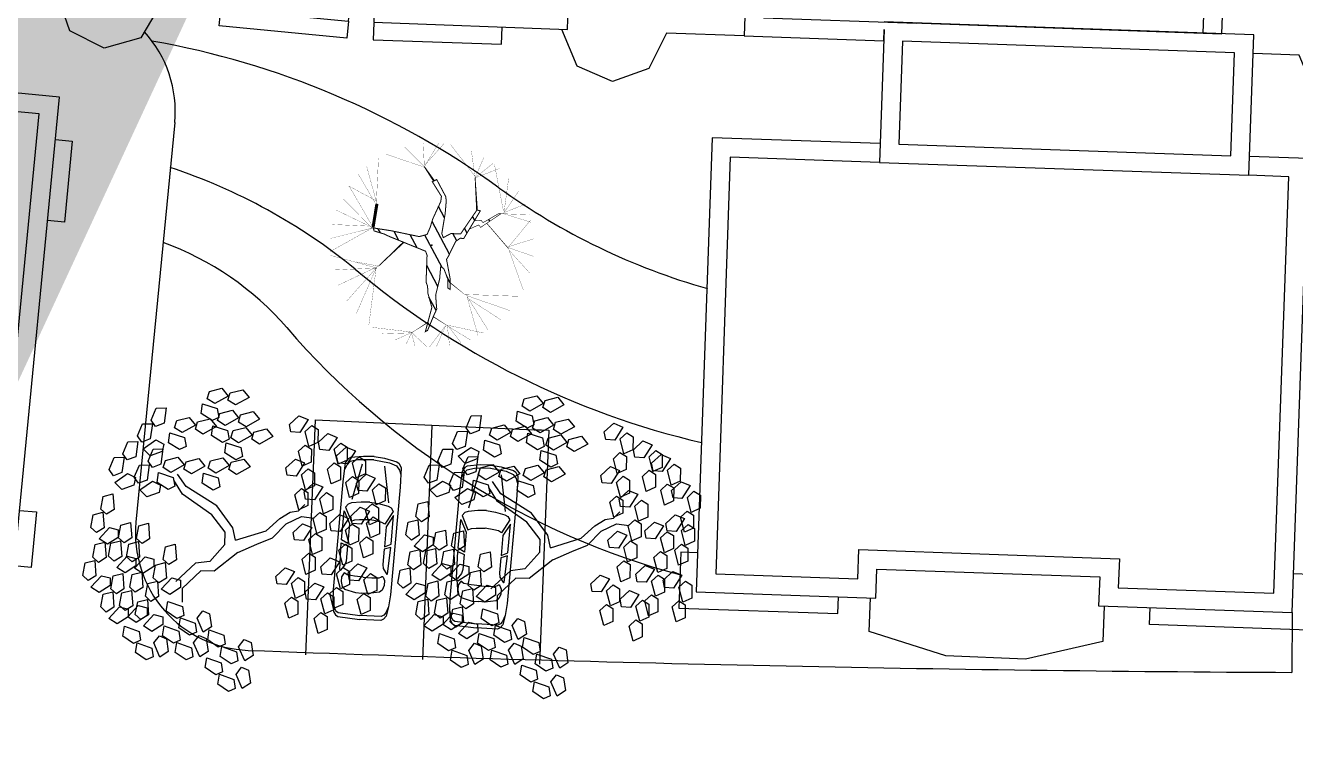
# Model space of a CAD drawing. Extents: x 302512 to 1034855, y -184136 to 410364.
# Drawn here: x 488087 to 515227, y -50571 to -35087 of the extents above; entities that cross this region are included whole.
import ezdxf

# ---------------------------------------------------------------- set-up
doc = ezdxf.new("R2010")
doc.units = 0
doc.header["$MEASUREMENT"] = 0
doc.linetypes.add('ACAD_ISO04W100', pattern=[30.5, 24, -3, 0.5, -3])
for name, color, linetype in [('2D', 3, 'Continuous'), ('TREE2', 84, 'Continuous'), ('WALL', 4, 'Continuous'), ('WZ', 2, 'Continuous'), ('植物1', 241, 'Continuous'), ('环境', 8, 'Continuous'), ('红线', 20, 'Continuous'), ('绿化', 97, 'Continuous'), ('道路线', 161, 'Continuous')]:
    doc.layers.add(name, color=color, linetype=linetype)
doc.styles.add('DIM', font='txt')

# ---------------------------------------------------------------- blocks, each defined once
blk = doc.blocks.new('A$C22384F4A')
at = {"layer": 'WZ'}
for p, q in [((3122, 24599), (2792, 21115)), ((24866, 22502), (3122, 24599)), ((3482, 24162), (3152, 20678)), ((24430, 22142), (3482, 24162)), ((24531, 19021), (24866, 22502)), ((24095, 18661), (24430, 22142)), ((701, 21316), (36, 14422)), ((2792, 21115), (701, 21316)), ((1061, 20879), (472, 14780)), ((3152, 20678), (1061, 20879)), ((26621, 18820), (24531, 19021)), ((25955, 11912), (26621, 18820)), ((26185, 18460), (24095, 18661)), ((25595, 12349), (26185, 18460)), ((3796, 14449), (3939, 15941)), ((3939, 15941), (8498, 15502)), ((4155, 14011), (4299, 15504)), ((4299, 15504), (8062, 15142)), ((8498, 15502), (8355, 14009)), ((8062, 15142), (7918, 13649)), ((472, 14780), (3796, 14449)), ((36, 14422), (4155, 14011)), ((17711, 13108), (17855, 14601)), ((17855, 14601), (22414, 14162)), ((18109, 13069), (18215, 14164)), ((18215, 14164), (21977, 13802)), ((22414, 14162), (22270, 12669)), ((8355, 14009), (11610, 13695)), ((7918, 13649), (10884, 13363)), ((10907, 13602), (10635, 10775)), ((10884, 13363), (10907, 13602)), ((18786, 13004), (10923, 13761)), ((10923, 13761), (18109, 13069)), ((21977, 13802), (21834, 12309)), ((11282, 13325), (11072, 11135)), ((18350, 12644), (11282, 13325)), ((18499, 10018), (18786, 13004)), ((18139, 10455), (18350, 12644)), ((22270, 12669), (25595, 12349)), ((21834, 12309), (25955, 11912)), ((7102, 11516), (6170, 1862)), ((10673, 11173), (7102, 11516)), ((11072, 11135), (18139, 10455)), ((7462, 11079), (6607, 2222)), ((10635, 10775), (7462, 11079)), ((10635, 10775), (18499, 10018)), ((19783, 10296), (18537, 10416)), ((18848, 641), (19783, 10296)), ((18488, 1078), (19347, 9936)), ((19347, 9936), (18499, 10018)), ((9633, 1931), (9692, 2548)), ((9692, 2548), (15236, 2014)), ((6607, 2222), (9633, 1931)), ((9993, 1494), (10052, 2111)), ((10052, 2111), (14796, 1654)), ((15236, 2014), (15171, 1397)), ((6170, 1862), (9993, 1494)), ((14796, 1654), (14731, 1038)), ((15171, 1397), (18488, 1078)), ((14731, 1038), (18848, 641))]:
    blk.add_line(p, q, dxfattribs=at)
for points in [[(9219, 24011), (9337, 25238), (11516, 25504), (12973, 25531), (14181, 25463), (15906, 25201), (17419, 24825), (18893, 24318), (18775, 23090)], [(5606, 24359), (5640, 24718), (2803, 24991), (2650, 23399), (3008, 23364)], [(7099, 24216), (7133, 24574), (8567, 24436), (8532, 24078)], [(20895, 22888), (20929, 23246), (19496, 23384), (19462, 23026)], [(22388, 22743), (22423, 23102), (25259, 22829), (25106, 21236), (24748, 21271)], [(35, 14408), (0, 14050), (2727, 13787), (2762, 14145)], [(7918, 13649), (6264, 13808), (5843, 13079), (5050, 12848), (4315, 13221), (4036, 14023)], [(21952, 12292), (21517, 11557), (20737, 11337), (20003, 11712), (19726, 12512), (18748, 12606)], [(25955, 11912), (25920, 11554), (23193, 11816), (23227, 12175)], [(19696, 9390), (20054, 9356), (19888, 7624), (19529, 7658)], [(6250, 2691), (5889, 2726), (5774, 1539), (9159, 1213), (9193, 1571)], [(14850, 1026), (14778, 274), (13099, 0), (11407, 174), (9805, 793), (9876, 1506)], [(18928, 1470), (19290, 1436), (19176, 248), (15791, 574), (15826, 932)]]:
    blk.add_lwpolyline(points, dxfattribs=at)
blk = doc.blocks.new('A$C2FB4403F')
at = {"layer": 'WZ'}
for p, q in [((2472, 23944), (2355, 20446)), ((24304, 23178), (2472, 23944)), ((2858, 23530), (2742, 20032)), ((23890, 22793), (2858, 23530)), ((24182, 19684), (24304, 23178)), ((23768, 19298), (23890, 22793)), ((256, 20519), (13, 13597)), ((2355, 20446), (256, 20519)), ((642, 20105), (427, 13982)), ((2742, 20032), (642, 20105)), ((26281, 19610), (24182, 19684)), ((26037, 12675), (26281, 19610)), ((25867, 19225), (23768, 19298)), ((25651, 13088), (25867, 19225)), ((3764, 13854), (3817, 15352)), ((3817, 15352), (8394, 15192)), ((4150, 13439), (4202, 14938)), ((4202, 14938), (7980, 14806)), ((8394, 15192), (8341, 13693)), ((7980, 14806), (7928, 13307)), ((17736, 13365), (17788, 14864)), ((17788, 14864), (22365, 14704)), ((22365, 14704), (22313, 13205)), ((18135, 13351), (18174, 14450)), ((18174, 14450), (21952, 14318)), ((21952, 14318), (21899, 12819)), ((427, 13982), (3764, 13854)), ((13, 13597), (4150, 13439)), ((8341, 13693), (11610, 13579)), ((18815, 13327), (10920, 13603)), ((10920, 13603), (18135, 13351)), ((7928, 13307), (10906, 13203)), ((10914, 13443), (10815, 10605)), ((10906, 13203), (10914, 13443)), ((18710, 10329), (18815, 13327)), ((11306, 13189), (11229, 10990)), ((18401, 12941), (11306, 13189)), ((22313, 13205), (25651, 13088)), ((18325, 10743), (18401, 12941)), ((21899, 12819), (26037, 12675)), ((7243, 11128), (6903, 1436)), ((10829, 11004), (7243, 11128)), ((11229, 10990), (18325, 10743)), ((7629, 10715), (7317, 1821)), ((10815, 10605), (7629, 10715)), ((10815, 10605), (18710, 10329)), ((19976, 10685), (18724, 10729)), ((19632, 991), (19976, 10685)), ((19562, 10299), (18710, 10329)), ((19246, 1405), (19562, 10299)), ((6569, 2281), (6527, 1089)), ((6932, 2268), (6569, 2281)), ((10355, 1715), (10377, 2335)), ((10377, 2335), (15943, 2141)), ((10741, 1302), (10762, 1921)), ((10762, 1921), (15525, 1755)), ((15943, 2141), (15915, 1521)), ((7317, 1821), (10355, 1715)), ((15525, 1755), (15498, 1135)), ((19661, 1823), (20024, 1811)), ((20024, 1811), (19983, 619)), ((6903, 1436), (10741, 1302)), ((15915, 1521), (19246, 1405)), ((6527, 1089), (9925, 970)), ((9925, 970), (9938, 1330)), ((10596, 590), (10623, 1306)), ((15498, 1135), (19632, 991)), ((15618, 1131), (15591, 376)), ((16585, 737), (16597, 1097)), ((12233, 71), (10596, 590)), ((19983, 619), (16585, 737)), ((15591, 376), (13933, 0)), ((13933, 0), (12233, 71))]:
    blk.add_line(p, q, dxfattribs=at)
for points in [[(8594, 23729), (8637, 24961), (10796, 25360), (12248, 25476), (13458, 25482), (15195, 25325), (16729, 25042), (18231, 24626), (18188, 23393)], [(4966, 23857), (4978, 24217), (2130, 24316), (2074, 22717), (2434, 22705)], [(6465, 23805), (6477, 24164), (7917, 24114), (7904, 23754)], [(20316, 23321), (20329, 23681), (18890, 23731), (18877, 23371)], [(21816, 23268), (21828, 23628), (24676, 23529), (24621, 21930), (24261, 21942)], [(13, 13583), (0, 13224), (2738, 13128), (2751, 13488)], [(7928, 13307), (6267, 13365), (5891, 12612), (5114, 12332), (4358, 12660), (4030, 13444)], [(22019, 12809), (21629, 12049), (20864, 11782), (20109, 12112), (19783, 12893), (18801, 12927)], [(26037, 12675), (26024, 12315), (23286, 12411), (23298, 12770)], [(19944, 9776), (20304, 9763), (20243, 8024), (19883, 8037)]]:
    blk.add_lwpolyline(points, dxfattribs=at)
blk = doc.blocks.new('罗汉松01')
h = blk.add_hatch()
h.set_pattern_fill('ANSI31,_O', color=256, scale=500)
h.set_pattern_definition([(45, (78415.68, 236735.855), (-44.194174, 44.194174), [])])
h.paths.add_polyline_path([(802.6, 522.2), (862, 534.9), (883.2, 543.4), (951.2, 611.1), (934.2, 628.1), (879, 564.6), (853.5, 560.3), (760.1, 573), (717.7, 573), (679.5, 577.3), (658.2, 611.1), (645.5, 750.9), (632.8, 839.8), (620, 831.3), (620, 780.5), (615.8, 750.9), (598.8, 560.3), (581.8, 547.6), (454.5, 513.7), (437.5, 501), (403.5, 488.3), (344.1, 450.2), (221, 446), (229.4, 437.5), (314.4, 429), (344.1, 424.8), (352.6, 429), (407.8, 450.2), (488.4, 454.5), (547.8, 467.2), (543.6, 450.2), (501.1, 416.3), (458.7, 403.6), (454.5, 390.9), (501.1, 403.6), (590.3, 450.2), (607.3, 446), (687.9, 433.3), (709.2, 416.3), (713.4, 399.4), (866.3, 361.3), (866.3, 378.2), (730.4, 420.6), (717.7, 467.2), (687.9, 496.8), (704.9, 509.5)])
h = blk.add_hatch()
h.set_pattern_fill('ANSI31', color=256, scale=5000, style=0)
h.set_pattern_definition([(45, (78415.7, 236735.86), (-441.9417, 441.9417), [])])
h.paths.add_polyline_path([(620, 831.3), (620, 780.5), (615.8, 750.9), (598.8, 560.3), (581.8, 547.6), (454.5, 513.7), (437.5, 501), (403.5, 488.3), (344.1, 450.2), (221, 446), (229.4, 437.5), (314.4, 429), (344.1, 424.8), (352.6, 429), (407.8, 450.2), (488.4, 454.5), (547.8, 467.2), (543.6, 450.2), (501.1, 416.3), (458.7, 403.6), (454.5, 390.9), (501.1, 403.6), (590.3, 450.2), (607.3, 446), (687.9, 433.3), (709.2, 416.3), (713.4, 399.4), (866.3, 361.3), (866.3, 378.2), (730.4, 420.6), (717.7, 467.2), (687.9, 496.8), (704.9, 509.5), (802.6, 522.2), (862, 534.9), (883.2, 543.4), (951.2, 611.1), (934.2, 628.1), (879, 564.6), (853.5, 560.3), (760.1, 573), (717.7, 573), (679.5, 577.3), (658.2, 611.1), (645.5, 750.9), (632.8, 839.8)])
edge = h.paths.add_edge_path()
edge.add_line((765.4, 386.4), (798.3, 348.6))
edge.add_line((798.3, 348.6), (789.8, 335.9))
edge.add_line((789.8, 335.9), (883.2, 259.7))
edge.add_line((883.2, 259.7), (879, 272.4))
edge.add_line((879, 272.4), (815.3, 331.6))
edge.add_line((815.3, 331.6), (823.8, 344.3))
edge.add_line((823.8, 344.3), (811.3, 375))
for points in [[(450.2, 763.6, 1, 1, 0), (442.6, 1000.1, 1, 1, 0)], [(630.4, 844.9, 1, 1, 0), (460.5, 1007.3, 1, 1, 0)], [(630.5, 844.6, 1, 1, 0), (521.6, 1026, 1, 1, 0)], [(634.3, 865.8, 1, 1, 0), (590.1, 1037.2, 1, 1, 0)], [(625.3, 830.3, 1, 1, 0), (795.6, 1013.6, 1, 1, 0)], [(629.5, 843.3, 1, 1, 0), (731.2, 1030.5, 1, 1, 0)], [(632.8, 839.8, 1, 1, 0), (663.4, 1038.7, 1, 1, 0)], [(764.5, 864.9, 1, 1, 0), (794.3, 1014.1, 1, 1, 0)], [(450.2, 763.6, 1, 1, 0), (377.9, 967.1, 1, 1, 0)], [(751.6, 856.8, 1, 1, 0), (911, 957.7, 1, 1, 0)], [(754.1, 868.1, 1, 1, 0), (862.9, 985.5, 1, 1, 0)], [(461.5, 759.7, 1, 1, 0), (314.2, 921.3, 1, 1, 0)], [(607.6, 677.2, 8, 4, 0), (461.5, 759.7, 1, 1, 0), (448.9, 871.1, 1, 1, 0)], [(761.9, 862.4, 1, 1, 0), (967.2, 914.9, 1, 1, 0)], [(991, 687, 1, 1, 0), (997.5, 885.9, 1, 1, 0)], [(449.6, 767.7, 1, 1, 0), (252.4, 858.9, 1, 1, 0)], [(635.5, 841.3, 15, 15, 0), (751.6, 856.8, 15, 15, 0)], [(448.6, 768.2, 1, 1, 0), (171.1, 720.8, 1, 1, 0)], [(448.6, 768.2, 1, 1, 0), (207.8, 796, 1, 1, 0)], [(993.6, 687.4, 1, 1, 0), (1058, 809.1, 1, 1, 0)], [(200, 505.6, 1, 1, 0), (164.6, 703.4, 1, 1, 0)], [(940.6, 621.7, 10, 5, 0), (993.6, 687.4, 1, 1, 0), (1123.7, 654.1, 1, 1, 0)], [(993.6, 687.4, 1, 1, 0), (1100.9, 725.9, 1, 1, 0)], [(1002.3, 687.2, 1, 1, 0), (1129, 628.8, 1, 1, 0)], [(196.6, 506.5, 1, 1, 0), (148.7, 647, 1, 1, 0)], [(198.8, 506.6, 1, 1, 0), (138.4, 576.9, 1, 1, 0)], [(1019, 432.8, 1, 1, 0), (1133.9, 594.7, 1, 1, 0)], [(195.5, 509.5, 1, 1, 0), (137.5, 518, 1, 1, 0)], [(195.5, 509.5, 1, 1, 0), (141.1, 475.2, 1, 1, 0)], [(197.2, 508.6, 1, 1, 0), (152.2, 417.2, 1, 1, 0)], [(267.9, 447.6, 4, 1, 0), (195.5, 509.5, 1, 1, 0)], [(866.3, 378.2, 8, 4, 0), (1014.8, 433.3, 1, 1, 0), (1107.4, 370, 1, 1, 0)], [(1014.8, 433.3, 1, 1, 0), (1134.4, 488.7, 1, 1, 0)], [(280.1, 359.2, 1, 1, 0), (155.6, 404.4, 1, 1, 0)], [(302.6, 430.2, 4, 1, 0), (276.1, 335.9, 1, 1, 0)], [(486.1, 399.5, 4, 1, 0), (450.2, 310.5, 1, 1, 0)], [(765.4, 386.4, 3, 3, 0), (798.3, 348.6, 3, 3, 0), (789.8, 335.9, 3, 3, 0), (883.2, 259.7, 3, 3, 0), (879, 272.4, 3, 3, 0), (815.3, 331.6, 3, 3, 0), (823.8, 344.3, 3, 3, 0), (811.3, 375, 3, 3, 0)], [(1014.5, 432.3, 1, 1, 0), (1092.4, 333, 1, 1, 0)], [(1014.8, 433.3, 1, 1, 0), (1122.8, 421.3, 1, 1, 0)], [(280.8, 359.1, 1, 1, 0), (165.6, 372.7, 1, 1, 0)], [(280.5, 351.6, 1, 1, 0), (191.4, 312.7, 1, 1, 0)], [(278.3, 343.7, 1, 1, 0), (221, 263.9, 1, 1, 0)], [(276.1, 335.9, 1, 1, 0), (246.4, 221.5, 1, 1, 0)], [(282.6, 358.8, 1, 1, 0), (298.3, 171.7, 1, 1, 0)], [(452, 314.9, 1, 1, 0), (522.5, 52.7, 1, 1, 0)], [(817.6, 313.2, 3, 3, 0), (730.4, 175, 1, 1, 0), (556.7, 45.9, 1, 1, 0)], [(899.7, 252.8, 1, 1, 0), (1104.2, 361.2, 1, 1, 0)], [(454.3, 306.2, 1, 1, 0), (276.9, 192.6, 1, 1, 0)], [(446.5, 301.2, 1, 1, 0), (318.7, 153.9, 1, 1, 0)], [(436.7, 289.9, 1, 1, 0), (385, 107.6, 1, 1, 0)], [(449.4, 303, 1, 1, 0), (441.3, 79.3, 1, 1, 0)], [(883.2, 259.7, 1, 1, 0), (918.6, 126.3, 1, 1, 0)], [(884, 258, 1, 1, 0), (962.4, 159.8, 1, 1, 0)], [(886.7, 246.7, 1, 1, 0), (1061.4, 275.1, 1, 1, 0)], [(886.7, 246.7, 1, 1, 0), (885.9, 105.8, 1, 1, 0)], [(897.2, 245.9, 1, 1, 0), (1013, 209.9, 1, 1, 0)], [(721.3, 166.9, 1, 1, 0), (645.6, 39.5, 1, 1, 0)], [(734.7, 181.8, 1, 1, 0), (729.6, 48.1, 1, 1, 0)], [(735.4, 182.9, 1, 1, 0), (811.9, 71, 1, 1, 0)], [(741.2, 175.6, 1, 1, 0), (895.8, 111.7, 1, 1, 0)]]:
    blk.add_lwpolyline(points, format="xyseb")
blk.add_lwpolyline([(620, 831.3, 5, 5, 0), (620, 780.5, 5, 5, 0), (615.8, 750.9, 5, 5, 0), (598.8, 560.3, 5, 5, 0), (581.8, 547.6, 5, 5, 0), (454.5, 513.7, 5, 5, 0), (437.5, 501, 5, 5, 0), (403.5, 488.3, 5, 5, 0), (344.1, 450.2, 5, 5, 0), (221, 446, 5, 5, 0), (229.4, 437.5, 5, 5, 0), (314.4, 429, 5, 5, 0), (344.1, 424.8, 5, 5, 0), (352.6, 429, 5, 5, 0), (407.8, 450.2, 5, 5, 0), (488.4, 454.5, 5, 5, 0), (547.8, 467.2, 5, 5, 0), (543.6, 450.2, 5, 5, 0), (501.1, 416.3, 5, 5, 0), (458.7, 403.6, 5, 5, 0), (454.5, 390.9, 5, 5, 0), (501.1, 403.6, 5, 5, 0), (590.3, 450.2, 5, 5, 0), (607.3, 446, 5, 5, 0), (687.9, 433.3, 5, 5, 0), (709.2, 416.3, 5, 5, 0), (713.4, 399.4, 5, 5, 0), (866.3, 361.3, 5, 5, 0), (866.3, 378.2, 5, 5, 0), (730.4, 420.6, 5, 5, 0), (717.7, 467.2, 5, 5, 0), (687.9, 496.8, 5, 5, 0), (704.9, 509.5, 5, 5, 0), (802.6, 522.2, 5, 5, 0), (862, 534.9, 5, 5, 0), (883.2, 543.4, 5, 5, 0), (951.2, 611.1, 5, 5, 0), (934.2, 628.1, 5, 5, 0), (879, 564.6, 5, 5, 0), (853.5, 560.3, 5, 5, 0), (760.1, 573, 5, 5, 0), (717.7, 573, 5, 5, 0), (679.5, 577.3, 5, 5, 0), (658.2, 611.1, 5, 5, 0), (645.5, 750.9, 5, 5, 0), (632.8, 839.8, 5, 5, 0)], format="xyseb", close=True)
blk.add_point((637, 539.4))
blk = doc.blocks.new('_F6HAF')
at = {"layer": '植物1', "xscale": 1.36, "yscale": 1.36, "zscale": 1.36}
blk.add_blockref('罗汉松01', (-863.1, -722.8), dxfattribs=at)
at = {"flags": 9}
for tag in ['XSIZE', 'YSIZE']:
    blk.add_attdef(tag, (0, 0), '', height=0.5, dxfattribs=at)
blk = doc.blocks.new('M_F18')
for p, q in [((59, 1699), (179, 1703)), ((179, 1703), (155, 1517)), ((-1054, 1505), (-932, 1605)), ((-824, 1552), (-933, 1400)), ((-932, 1605), (-824, 1552)), ((-817, 1597), (-695, 1697)), ((-805, 1506), (-817, 1597)), ((-586, 1644), (-696, 1492)), ((-695, 1697), (-586, 1644)), ((-2, 1553), (59, 1699)), ((52, 1478), (-2, 1553)), ((208, 1557), (250, 1658)), ((327, 1412), (208, 1557)), ((250, 1658), (341, 1647)), ((341, 1647), (406, 1503)), ((410, 1506), (470, 1652)), ((470, 1652), (591, 1656)), ((591, 1656), (566, 1470)), ((620, 1510), (662, 1612)), ((662, 1612), (753, 1600)), ((681, 1450), (742, 1595)), ((742, 1595), (863, 1600)), ((753, 1600), (818, 1456)), ((863, 1600), (838, 1414)), ((891, 1454), (933, 1555)), ((933, 1555), (1024, 1544)), ((-1042, 1414), (-1054, 1505)), ((-933, 1400), (-1042, 1414)), ((-827, 1317), (-704, 1418)), ((-696, 1492), (-805, 1506)), ((-704, 1418), (-596, 1365)), ((-589, 1409), (-467, 1509)), ((-577, 1318), (-589, 1409)), ((-358, 1456), (-468, 1304)), ((-467, 1509), (-358, 1456)), ((155, 1517), (52, 1478)), ((236, 1304), (277, 1406)), ((277, 1406), (369, 1394)), ((406, 1503), (327, 1412)), ((369, 1394), (434, 1250)), ((464, 1432), (410, 1506)), ((566, 1470), (464, 1432)), ((739, 1365), (620, 1510)), ((735, 1375), (681, 1450)), ((838, 1414), (735, 1375)), ((818, 1456), (739, 1365)), ((1010, 1309), (891, 1454)), ((1090, 1400), (1010, 1309)), ((1024, 1544), (1090, 1400)), ((1041, 1252), (1101, 1398)), ((1101, 1398), (1222, 1403)), ((1222, 1403), (1197, 1217)), ((-1067, 1335), (-881, 1359)), ((-1032, 1219), (-1067, 1335)), ((-881, 1359), (-817, 1269)), ((-817, 1269), (-875, 1198)), ((-814, 1226), (-827, 1317)), ((-596, 1365), (-705, 1212)), ((-590, 1196), (-468, 1296)), ((-468, 1304), (-577, 1318)), ((-359, 1243), (-469, 1090)), ((-468, 1296), (-359, 1243)), ((-353, 1287), (-231, 1387)), ((-340, 1196), (-353, 1287)), ((-122, 1334), (-232, 1182)), ((-231, 1387), (-122, 1334)), ((355, 1159), (236, 1304)), ((434, 1250), (355, 1159)), ((647, 1257), (689, 1359)), ((767, 1112), (647, 1257)), ((689, 1359), (780, 1347)), ((780, 1347), (846, 1204)), ((919, 1201), (961, 1302)), ((961, 1302), (1052, 1291)), ((1095, 1178), (1041, 1252)), ((1052, 1291), (1117, 1147)), ((1251, 1257), (1292, 1358)), ((1370, 1111), (1251, 1257)), ((1292, 1358), (1384, 1347)), ((1384, 1347), (1449, 1203)), ((-1554, 1048), (-1446, 1103)), ((-1446, 1103), (-1391, 923)), ((-1265, 1017), (-1143, 1117)), ((-1143, 1117), (-1034, 1064)), ((-875, 1198), (-1032, 1219)), ((-1027, 1109), (-905, 1209)), ((-1015, 1018), (-1027, 1109)), ((-797, 1156), (-906, 1004)), ((-905, 1209), (-797, 1156)), ((-839, 1147), (-653, 1171)), ((-804, 1031), (-839, 1147)), ((-705, 1212), (-814, 1226)), ((-653, 1171), (-589, 1082)), ((-578, 1105), (-590, 1196)), ((-469, 1090), (-578, 1105)), ((-232, 1182), (-340, 1196)), ((182, 1055), (243, 1201)), ((243, 1201), (363, 1206)), ((363, 1206), (339, 1019)), ((392, 1059), (434, 1161)), ((434, 1161), (525, 1149)), ((525, 1149), (590, 1006)), ((846, 1204), (767, 1112)), ((1038, 1056), (919, 1201)), ((1117, 1147), (1038, 1056)), ((1197, 1217), (1095, 1178)), ((1278, 1004), (1320, 1105)), ((1320, 1105), (1411, 1094)), ((1449, 1203), (1370, 1111)), ((1411, 1094), (1477, 950)), ((-1548, 890), (-1554, 1048)), ((-1252, 926), (-1265, 1017)), ((-1034, 1064), (-1144, 912)), ((-906, 1004), (-1015, 1018)), ((-647, 1010), (-804, 1031)), ((-589, 1082), (-647, 1010)), ((-603, 1025), (-417, 1049)), ((-567, 909), (-603, 1025)), ((-449, 837), (-327, 937)), ((-417, 1049), (-353, 960)), ((-353, 960), (-411, 888)), ((-327, 937), (-218, 884)), ((236, 981), (182, 1055)), ((339, 1019), (236, 981)), ((511, 914), (392, 1059)), ((506, 886), (567, 1032)), ((590, 1006), (511, 914)), ((567, 1032), (688, 1037)), ((688, 1037), (663, 851)), ((716, 890), (758, 992)), ((758, 992), (849, 981)), ((849, 981), (914, 837)), ((1146, 858), (1206, 1004)), ((1206, 1004), (1327, 1008)), ((1397, 859), (1278, 1004)), ((1327, 1008), (1303, 822)), ((1356, 862), (1398, 964)), ((1477, 950), (1397, 859)), ((1398, 964), (1489, 952)), ((1489, 952), (1554, 809)), ((-1625, 804), (-1517, 858)), ((-1619, 646), (-1625, 804)), ((-1468, 845), (-1548, 890)), ((-1517, 858), (-1462, 679)), ((-1391, 923), (-1468, 845)), ((-1278, 847), (-1091, 871)), ((-1242, 731), (-1278, 847)), ((-1144, 912), (-1252, 926)), ((-1091, 871), (-1027, 781)), ((-1027, 781), (-1086, 710)), ((-686, 745), (-564, 845)), ((-411, 888), (-567, 909)), ((-456, 792), (-565, 639)), ((-564, 845), (-456, 792)), ((-437, 746), (-449, 837)), ((-218, 884), (-328, 731)), ((420, 806), (461, 908)), ((539, 661), (420, 806)), ((461, 908), (553, 897)), ((560, 812), (506, 886)), ((553, 897), (618, 753)), ((663, 851), (560, 812)), ((835, 745), (716, 890)), ((914, 837), (835, 745)), ((953, 670), (1014, 816)), ((1014, 816), (1134, 821)), ((1134, 821), (1110, 635)), ((1200, 784), (1146, 858)), ((1163, 675), (1205, 776)), ((1303, 822), (1200, 784)), ((1205, 776), (1296, 765)), ((1475, 717), (1356, 862)), ((1554, 809), (1475, 717)), ((-1539, 601), (-1619, 646)), ((-1462, 679), (-1539, 601)), ((-1491, 533), (-1397, 695)), ((-1397, 695), (-1287, 692)), ((-1379, 579), (-1271, 633)), ((-1287, 692), (-1266, 603)), ((-1271, 633), (-1216, 454)), ((-1086, 710), (-1242, 731)), ((-1186, 520), (-1064, 620)), ((-1064, 620), (-955, 567)), ((-949, 611), (-826, 711)), ((-718, 658), (-827, 506)), ((-826, 711), (-718, 658)), ((-674, 654), (-686, 745)), ((-565, 639), (-674, 654)), ((-328, 731), (-437, 746)), ((456, 591), (543, 648)), ((618, 753), (539, 661)), ((543, 648), (578, 751)), ((605, 601), (754, 648)), ((744, 638), (786, 739)), ((863, 492), (744, 638)), ((786, 739), (877, 728)), ((877, 728), (942, 584)), ((1007, 596), (953, 670)), ((1110, 635), (1007, 596)), ((1282, 529), (1163, 675)), ((1361, 621), (1282, 529)), ((1296, 765), (1361, 621)), ((1383, 609), (1425, 711)), ((1425, 711), (1516, 699)), ((1516, 699), (1582, 556)), ((-1694, 532), (-1586, 586)), ((-1689, 374), (-1694, 532)), ((-1586, 586), (-1531, 407)), ((-1377, 491), (-1491, 533)), ((-1373, 421), (-1379, 579)), ((-1266, 603), (-1377, 491)), ((-1174, 429), (-1186, 520)), ((-955, 567), (-1065, 414)), ((-936, 520), (-949, 611)), ((-827, 506), (-936, 520)), ((-699, 574), (-513, 598)), ((-664, 459), (-699, 574)), ((-513, 598), (-449, 509)), ((-449, 509), (-507, 438)), ((289, 263), (377, 469)), ((377, 469), (456, 591)), ((473, 441), (605, 601)), ((594, 379), (654, 525)), ((654, 525), (775, 530)), ((775, 530), (750, 344)), ((804, 383), (846, 485)), ((846, 485), (937, 474)), ((942, 584), (863, 492)), ((937, 474), (1002, 330)), ((1191, 422), (1232, 523)), ((1232, 523), (1324, 512)), ((1324, 512), (1389, 368)), ((1503, 464), (1383, 609)), ((1582, 556), (1503, 464)), ((-1765, 287), (-1657, 342)), ((-1609, 329), (-1689, 374)), ((-1657, 342), (-1602, 162)), ((-1531, 407), (-1609, 329)), ((-1449, 334), (-1342, 389)), ((-1444, 176), (-1449, 334)), ((-1293, 376), (-1373, 421)), ((-1342, 389), (-1286, 209)), ((-1216, 454), (-1293, 376)), ((-1199, 349), (-1012, 373)), ((-1163, 234), (-1199, 349)), ((-1065, 414), (-1174, 429)), ((-1012, 373), (-949, 284)), ((-824, 235), (-990, 347)), ((-824, 338), (-981, 432)), ((-386, 282), (-824, 338)), ((-507, 438), (-664, 459)), ((394, 216), (473, 441)), ((648, 305), (594, 379)), ((750, 344), (648, 305)), ((923, 238), (804, 383)), ((1002, 330), (923, 238)), ((1310, 277), (1191, 422)), ((1389, 368), (1310, 277)), ((1409, 220), (1469, 366)), ((1469, 366), (1590, 370)), ((1590, 370), (1565, 184)), ((1619, 224), (1660, 325)), ((1660, 325), (1752, 314)), ((1752, 314), (1817, 170)), ((-1759, 129), (-1765, 287)), ((-1602, 162), (-1679, 84)), ((-1631, 16), (-1537, 179)), ((-1537, 179), (-1428, 176)), ((-1364, 131), (-1444, 176)), ((-1428, 176), (-1406, 86)), ((-1286, 209), (-1364, 131)), ((-1316, 63), (-1222, 226)), ((-1222, 226), (-1112, 223)), ((-1007, 213), (-1163, 234)), ((-1112, 223), (-1091, 133)), ((-949, 284), (-1007, 213)), ((-394, 159), (-824, 235)), ((-158, 37), (-394, 159)), ((-96, 122), (-386, 282)), ((0, 0), (289, 263)), ((254, 66), (394, 216)), ((831, 131), (873, 232)), ((873, 232), (964, 221)), ((964, 221), (1030, 77)), ((1076, 145), (1136, 291)), ((1136, 291), (1257, 295)), ((1257, 295), (1232, 109)), ((1286, 149), (1327, 250)), ((1327, 250), (1419, 239)), ((1463, 145), (1409, 220)), ((1419, 239), (1484, 95)), ((1565, 184), (1463, 145)), ((1738, 79), (1619, 224)), ((1817, 170), (1738, 79)), ((-1679, 84), (-1759, 129)), ((-1517, -25), (-1631, 16)), ((-1406, 86), (-1517, -25)), ((-1202, 21), (-1316, 63)), ((-1091, 133), (-1202, 21)), ((-96, -103), (-158, 37)), ((0, 0), (-96, 122)), ((88, -122), (254, 66)), ((951, -15), (831, 131)), ((1030, 77), (951, -15)), ((1130, 70), (1076, 145)), ((1232, 109), (1130, 70)), ((1405, 4), (1286, 149)), ((1484, 95), (1405, 4)), ((1646, -29), (1688, 72)), ((1688, 72), (1779, 61)), ((1779, 61), (1845, -83)), ((-1686, -196), (-1592, -120)), ((-1592, -120), (-1500, -284)), ((-96, -103), (-175, -366)), ((88, -122), (-79, -451)), ((629, -193), (689, -48)), ((689, -48), (810, -43)), ((810, -43), (785, -229)), ((839, -189), (881, -88)), ((881, -88), (972, -99)), ((972, -99), (1037, -243)), ((1032, -212), (1092, -66)), ((1092, -66), (1213, -62)), ((1213, -62), (1188, -248)), ((1242, -208), (1284, -106)), ((1284, -106), (1375, -118)), ((1313, -104), (1355, -3)), ((1432, -249), (1313, -104)), ((1355, -3), (1446, -14)), ((1375, -118), (1440, -262)), ((1446, -14), (1512, -158)), ((1765, -174), (1646, -29)), ((1845, -83), (1765, -174)), ((-1647, -349), (-1686, -196)), ((-1500, -284), (-1559, -377)), ((-1143, -337), (-1049, -261)), ((-1049, -261), (-957, -425)), ((683, -268), (629, -193)), ((785, -229), (683, -268)), ((958, -334), (839, -189)), ((1037, -243), (958, -334)), ((1086, -287), (1032, -212)), ((1188, -248), (1086, -287)), ((1361, -353), (1242, -208)), ((1440, -262), (1361, -353)), ((1512, -158), (1432, -249)), ((-1703, -450), (-1609, -374)), ((-1664, -603), (-1703, -450)), ((-1559, -377), (-1647, -349)), ((-1609, -374), (-1517, -538)), ((-1344, -422), (-1250, -345)), ((-1305, -575), (-1344, -422)), ((-1250, -345), (-1158, -509)), ((-1104, -490), (-1143, -337)), ((-957, -425), (-1016, -517)), ((-740, -431), (-646, -355)), ((-701, -584), (-740, -431)), ((-646, -355), (-554, -519)), ((-324, -460), (-447, -761)), ((-175, -366), (-324, -460)), ((-79, -451), (-228, -516)), ((866, -442), (908, -341)), ((986, -587), (866, -442)), ((908, -341), (999, -352)), ((999, -352), (1065, -496)), ((1269, -461), (1311, -359)), ((1389, -606), (1269, -461)), ((1311, -359), (1402, -371)), ((1402, -371), (1468, -515)), ((-1576, -631), (-1664, -603)), ((-1517, -538), (-1576, -631)), ((-1515, -687), (-1458, -508)), ((-1458, -508), (-1350, -488)), ((-1310, -571), (-1395, -704)), ((-1361, -675), (-1267, -599)), ((-1350, -488), (-1310, -571)), ((-1217, -602), (-1305, -575)), ((-1267, -599), (-1175, -763)), ((-1158, -509), (-1217, -602)), ((-1160, -591), (-1066, -515)), ((-1121, -744), (-1160, -591)), ((-1016, -517), (-1104, -490)), ((-1066, -515), (-974, -679)), ((-757, -685), (-663, -609)), ((-613, -611), (-701, -584)), ((-663, -609), (-571, -773)), ((-554, -519), (-613, -611)), ((-228, -516), (-342, -807)), ((1065, -496), (986, -587)), ((1468, -515), (1389, -606)), ((-1528, -769), (-1434, -693)), ((-1489, -922), (-1528, -769)), ((-1395, -704), (-1515, -687)), ((-1434, -693), (-1342, -857)), ((-1322, -828), (-1361, -675)), ((-1175, -763), (-1235, -856)), ((-1173, -912), (-1116, -733)), ((-1033, -771), (-1121, -744)), ((-1116, -733), (-1008, -713)), ((-974, -679), (-1033, -771)), ((-1008, -713), (-968, -796)), ((-972, -828), (-915, -649)), ((-915, -649), (-807, -629)), ((-767, -711), (-852, -844)), ((-807, -629), (-767, -711)), ((-718, -838), (-757, -685)), ((-571, -773), (-630, -865)), ((-569, -922), (-512, -743)), ((-512, -743), (-404, -723)), ((-404, -723), (-364, -805)), ((-1401, -949), (-1489, -922)), ((-1342, -857), (-1401, -949)), ((-1235, -856), (-1322, -828)), ((-1053, -929), (-1173, -912)), ((-968, -796), (-1053, -929)), ((-852, -844), (-972, -828)), ((-967, -910), (-873, -834)), ((-928, -1063), (-967, -910)), ((-873, -834), (-782, -998)), ((-748, -929), (-654, -852)), ((-630, -865), (-718, -838)), ((-654, -852), (-562, -1016)), ((-449, -938), (-569, -922)), ((-364, -805), (-449, -938)), ((-342, -807), (-272, -958)), ((-1545, -1023), (-1451, -947)), ((-1506, -1176), (-1545, -1023)), ((-1451, -947), (-1359, -1111)), ((-1357, -1260), (-1300, -1081)), ((-1300, -1081), (-1192, -1061)), ((-1192, -1061), (-1152, -1143)), ((-1169, -1023), (-1075, -946)), ((-1130, -1176), (-1169, -1023)), ((-1075, -946), (-983, -1110)), ((-841, -1090), (-928, -1063)), ((-782, -998), (-841, -1090)), ((-709, -1082), (-748, -929)), ((-621, -1109), (-709, -1082)), ((-562, -1016), (-621, -1109)), ((-434, -1022), (-248, -1004)), ((-403, -1138), (-434, -1022)), ((-248, -1004), (-187, -1095)), ((-26, -1056), (0, -949)), ((115, -1180), (-26, -1056)), ((0, -949), (91, -946)), ((91, -946), (179, -1077)), ((179, -1077), (115, -1180)), ((579, -1159), (604, -1052)), ((604, -1052), (696, -1049)), ((696, -1049), (783, -1181)), ((-1419, -1203), (-1506, -1176)), ((-1359, -1111), (-1419, -1203)), ((-1152, -1143), (-1237, -1276)), ((-1186, -1276), (-1092, -1200)), ((-1042, -1203), (-1130, -1176)), ((-1092, -1200), (-1000, -1364)), ((-983, -1110), (-1042, -1203)), ((-985, -1164), (-891, -1088)), ((-946, -1317), (-985, -1164)), ((-891, -1088), (-799, -1251)), ((-797, -1400), (-739, -1221)), ((-765, -1182), (-671, -1106)), ((-726, -1335), (-765, -1182)), ((-739, -1221), (-631, -1201)), ((-671, -1106), (-580, -1270)), ((-631, -1201), (-592, -1284)), ((-520, -1240), (-412, -1220)), ((-412, -1220), (-372, -1303)), ((-247, -1164), (-403, -1138)), ((-187, -1095), (-247, -1164)), ((-209, -1140), (-22, -1122)), ((-178, -1257), (-209, -1140)), ((-22, -1122), (38, -1214)), ((38, -1214), (-22, -1283)), ((87, -1240), (179, -1237)), ((170, -1125), (357, -1107)), ((202, -1241), (170, -1125)), ((179, -1237), (266, -1368)), ((357, -1107), (418, -1198)), ((418, -1198), (357, -1268)), ((395, -1243), (582, -1225)), ((719, -1283), (579, -1159)), ((582, -1225), (643, -1317)), ((783, -1181), (719, -1283)), ((-1237, -1276), (-1357, -1260)), ((-1147, -1429), (-1186, -1276)), ((-1000, -1364), (-1059, -1457)), ((-998, -1513), (-941, -1334)), ((-858, -1344), (-946, -1317)), ((-941, -1334), (-833, -1314)), ((-799, -1251), (-858, -1344)), ((-833, -1314), (-793, -1397)), ((-639, -1363), (-726, -1335)), ((-592, -1284), (-677, -1417)), ((-580, -1270), (-639, -1363)), ((-577, -1419), (-520, -1240)), ((-372, -1303), (-458, -1436)), ((-347, -1312), (-160, -1295)), ((-315, -1429), (-347, -1312)), ((-22, -1283), (-178, -1257)), ((-160, -1295), (-99, -1386)), ((-99, -1386), (-159, -1455)), ((62, -1347), (87, -1240)), ((203, -1471), (62, -1347)), ((357, -1268), (202, -1241)), ((266, -1368), (203, -1471)), ((427, -1360), (395, -1243)), ((583, -1386), (427, -1360)), ((643, -1317), (583, -1386)), ((693, -1478), (718, -1371)), ((718, -1371), (810, -1368)), ((810, -1368), (897, -1500)), ((-1059, -1457), (-1147, -1429)), ((-878, -1530), (-998, -1513)), ((-793, -1397), (-878, -1530)), ((-677, -1417), (-797, -1400)), ((-785, -1519), (-598, -1501)), ((-753, -1636), (-785, -1519)), ((-598, -1501), (-537, -1593)), ((-458, -1436), (-577, -1419)), ((-376, -1553), (-351, -1446)), ((-351, -1446), (-259, -1443)), ((-159, -1455), (-315, -1429)), ((-259, -1443), (-172, -1575)), ((-122, -1431), (65, -1413)), ((-90, -1547), (-122, -1431)), ((65, -1413), (126, -1504)), ((126, -1504), (66, -1574)), ((284, -1444), (471, -1426)), ((316, -1561), (284, -1444)), ((471, -1426), (532, -1518)), ((532, -1518), (471, -1587)), ((509, -1562), (696, -1544)), ((833, -1603), (693, -1478)), ((696, -1544), (757, -1636)), ((897, -1500), (833, -1603)), ((-598, -1662), (-753, -1636)), ((-537, -1593), (-598, -1662)), ((-560, -1637), (-373, -1620)), ((-528, -1754), (-560, -1637)), ((-236, -1678), (-376, -1553)), ((-373, -1620), (-312, -1711)), ((-172, -1575), (-236, -1678)), ((66, -1574), (-90, -1547)), ((471, -1587), (316, -1561)), ((541, -1679), (509, -1562)), ((697, -1705), (541, -1679)), ((757, -1636), (697, -1705)), ((-372, -1780), (-528, -1754)), ((-312, -1711), (-372, -1780))]:
    blk.add_line(p, q)
at = {"width": 0.8, "flags": 9}
for tag in ['XSIZE', 'YSIZE']:
    blk.add_attdef(tag, (0, 0), '', height=0.5, dxfattribs=at)
at = {"style": 'DIM', "flags": 1}
for tag in ['YVALUE', 'XVALUE']:
    blk.add_attdef(tag, (0, 0), '', height=0.02, dxfattribs=at)
blk = doc.blocks.new('Z')
at = {"layer": 'TREE2', "xscale": 1.755, "yscale": 1.755, "zscale": 1.755}
blk.add_blockref('M_F18', (0, 0), dxfattribs=at)
blk = doc.blocks.new('car')
at = {"layer": '环境', "linetype": 'Continuous'}
for p, q in [((397561840, 49052033), (397561823, 49051570)), ((397561874, 49052084), (397561840, 49052033)), ((397561943, 49052135), (397561874, 49052084)), ((397561926, 49052033), (397561909, 49051570)), ((397561960, 49052084), (397561926, 49052033)), ((397562148, 49052170), (397561943, 49052135)), ((397562011, 49052118), (397561960, 49052084)), ((397562148, 49052170), (397562011, 49052118)), ((397562405, 49052187), (397562148, 49052170)), ((397564716, 49052187), (397562405, 49052187)), ((397562491, 49051998), (397562439, 49051947)), ((397562593, 49052033), (397562491, 49051998)), ((397562696, 49052033), (397562593, 49052033)), ((397562765, 49051998), (397562696, 49052033)), ((397562782, 49051981), (397562765, 49051998)), ((397562833, 49052067), (397562850, 49052084)), ((397562953, 49051981), (397562833, 49052067)), ((397562850, 49052084), (397563415, 49052101)), ((397563415, 49052101), (397563364, 49051964)), ((397563415, 49051964), (397563484, 49052101)), ((397563484, 49052101), (397564100, 49052101)), ((397564100, 49052101), (397563843, 49051964)), ((397564186, 49052084), (397563895, 49051930)), ((397564254, 49052033), (397564186, 49052084)), ((397564288, 49051964), (397564254, 49052033)), ((397565127, 49052170), (397564716, 49052187)), ((397565076, 49052135), (397564990, 49052170)), ((397565162, 49052067), (397565076, 49052135)), ((397565213, 49052118), (397565127, 49052170)), ((397565213, 49051913), (397565162, 49052067)), ((397565247, 49052067), (397565213, 49052118)), ((397565299, 49051793), (397565247, 49052067)), ((397562439, 49051947), (397562388, 49051707)), ((397562730, 49051759), (397562748, 49051913)), ((397562730, 49051570), (397562730, 49051759)), ((397562748, 49051913), (397562765, 49051947)), ((397562765, 49051947), (397562782, 49051964)), ((397562782, 49051964), (397562782, 49051981)), ((397563039, 49051964), (397562953, 49051981)), ((397563364, 49051964), (397563039, 49051964)), ((397563843, 49051964), (397563415, 49051964)), ((397563895, 49051930), (397563929, 49051861)), ((397563929, 49051861), (397563946, 49051759)), ((397563946, 49051759), (397563963, 49051570)), ((397564323, 49051759), (397564288, 49051964)), ((397564340, 49051570), (397564323, 49051759)), ((397565127, 49051810), (397564357, 49051964)), ((397565247, 49051570), (397565213, 49051913)), ((397565316, 49051570), (397565299, 49051793)), ((397561840, 49051108), (397561823, 49051570)), ((397561926, 49051108), (397561909, 49051570)), ((397562388, 49051707), (397562388, 49051570)), ((397562388, 49051433), (397562388, 49051570)), ((397562730, 49051570), (397562730, 49051382)), ((397563946, 49051382), (397563963, 49051570)), ((397564340, 49051570), (397564323, 49051382)), ((397565247, 49051570), (397565213, 49051228)), ((397565316, 49051570), (397565299, 49051348)), ((397562439, 49051194), (397562388, 49051433)), ((397562491, 49051142), (397562439, 49051194)), ((397562730, 49051382), (397562748, 49051228)), ((397562748, 49051228), (397562765, 49051194)), ((397562765, 49051194), (397562782, 49051177)), ((397563895, 49051211), (397563929, 49051279)), ((397564186, 49051057), (397563895, 49051211)), ((397563929, 49051279), (397563946, 49051382)), ((397564323, 49051382), (397564288, 49051177)), ((397565127, 49051331), (397564357, 49051177)), ((397565213, 49051228), (397565162, 49051074)), ((397565299, 49051348), (397565247, 49051074)), ((397561874, 49051057), (397561840, 49051108)), ((397561943, 49051005), (397561874, 49051057)), ((397561960, 49051057), (397561926, 49051108)), ((397562148, 49050971), (397561943, 49051005)), ((397562011, 49051022), (397561960, 49051057)), ((397562148, 49050971), (397562011, 49051022)), ((397562405, 49050954), (397562148, 49050971)), ((397564716, 49050954), (397562405, 49050954)), ((397562593, 49051108), (397562491, 49051142)), ((397562696, 49051108), (397562593, 49051108)), ((397562765, 49051142), (397562696, 49051108)), ((397562782, 49051159), (397562765, 49051142)), ((397562782, 49051177), (397562782, 49051159)), ((397562953, 49051159), (397562833, 49051074)), ((397562833, 49051074), (397562850, 49051057)), ((397562850, 49051057), (397563415, 49051040)), ((397563039, 49051177), (397562953, 49051159)), ((397563364, 49051177), (397563039, 49051177)), ((397563415, 49051040), (397563364, 49051177)), ((397563415, 49051177), (397563484, 49051040)), ((397563843, 49051177), (397563415, 49051177)), ((397563484, 49051040), (397564100, 49051040)), ((397564100, 49051040), (397563843, 49051177)), ((397564254, 49051108), (397564186, 49051057)), ((397564288, 49051177), (397564254, 49051108)), ((397565127, 49050971), (397564716, 49050954)), ((397565076, 49051005), (397564990, 49050971)), ((397565162, 49051074), (397565076, 49051005)), ((397565213, 49051022), (397565127, 49050971)), ((397565247, 49051074), (397565213, 49051022))]:
    blk.add_line(p, q, dxfattribs=at)

msp = doc.modelspace()

# ---------------------------------------------------------------- hatches: boundary and pattern name
at = {"linetype": 'ByBlock', "lineweight": 5}
h = msp.add_hatch(color=256, dxfattribs=at)
h.paths.add_polyline_path([(449238, -10247), (447442, -10200), (447475, -8963), (449271, -9010)], flags=16)
h.paths.add_polyline_path([(446475, -11002), (448198, -14687), (450305, -11104)], flags=17)
edge = h.paths.add_edge_path()
edge.add_line((499629, -17475), (302512, -12264))
edge.add_line((449254, -8002), (445944, -133199))

# ---------------------------------------------------------------- linework, layer by layer
at = {"layer": '2D'}
for centre, radius, start, end in [((487663, -53169), 18021, 54.1986, 80.0049), ((487272, -49931), 12440, 50.8107, 71.6793), ((506532, -27007), 14236, 234.1986, 254.2191), ((488860, -45703), 6362, 40.8674, 70.0782), ((506579, -26671), 17789, 229.9532, 256.8597), ((506499, -30441), 16964, 220.8674, 255.0142)]:
    msp.add_arc(centre, radius, start, end, dxfattribs=at)
at = {"layer": '红线', "linetype": 'ACAD_ISO04W100', "ltscale": 300}
msp.add_arc((518364, 592751), 644790, 265.187641, 274.990826, dxfattribs=at)
at = {"layer": '道路线'}
for p, q in [((491276, -37159), (490449, -45692)), ((494277, -43508), (494074, -48525)), ((496774, -43630), (496571, -48626)), ((499272, -43731), (499069, -48727)), ((515150, -47625), (515144, -48902))]:
    msp.add_line(p, q, dxfattribs=at)
for centre, radius, start, end in [((488788, -36918), 2500, 354.4665, 42.6091), ((524269, 573122), 617360, 267.215363, 267.679407), ((492938, -45933), 2500, 174.4665, 267.8581), ((518481, 637018), 685928, 267.858073, 269.721278)]:
    msp.add_arc(centre, radius, start, end, dxfattribs=at)

# ---------------------------------------------------------------- block references
at = {"rotation": 335.0351164104222}
for p in [(492579, -46080), (499309, -46239)]:
    msp.add_blockref('Z', p, dxfattribs=at)
at = {"layer": 'WALL'}
for name, p in [('A$C22384F4A', (469033, -46912)), ('A$C2FB4403F', (495519, -48616))]:
    msp.add_blockref(name, p, dxfattribs=at)
at = {"layer": '环境', "rotation": 84.81953256161181}
for p in [(13449350, -400414665), (13451843, -400414848)]:
    msp.add_blockref('car', p, dxfattribs=at)
at = {"layer": '绿化', "color": 3, "xscale": 3.2, "yscale": 3.2, "zscale": 3.2, "rotation": 73.00000000000001}
msp.add_blockref('_F6HAF', (496803, -39796), dxfattribs=at)

doc.saveas('drawing.dxf')
